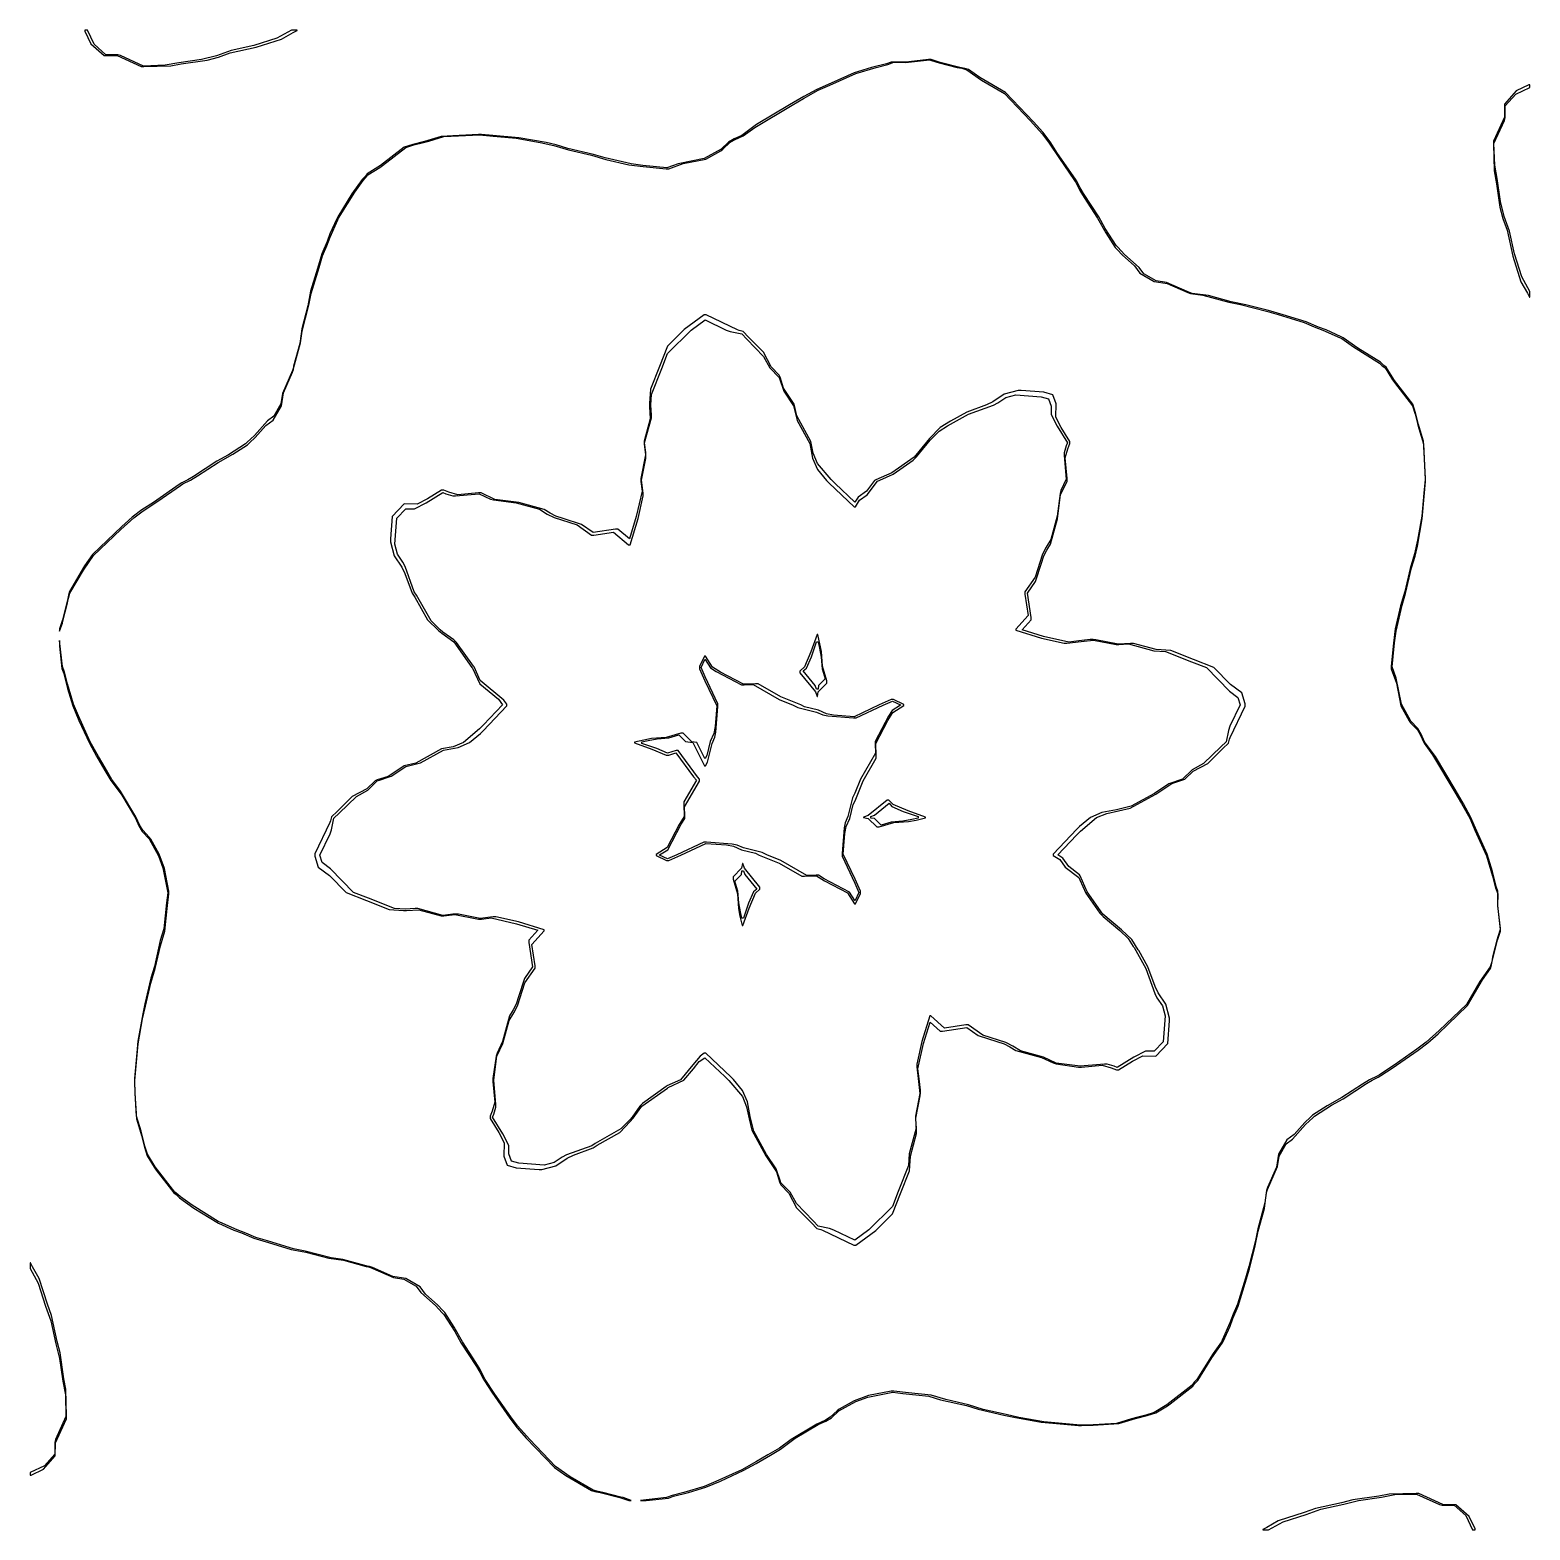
# Model space of a CAD drawing. Extents: x 65 to 85, y 65 to 85.
import ezdxf

# ---------------------------------------------------------------- set-up
doc = ezdxf.new("R2010")
doc.units = 0

msp = doc.modelspace()

# ---------------------------------------------------------------- linework, layer by layer
for points in [[(65.812, 84.816), (65.988, 84.661), (66.162, 84.661), (66.485, 84.512), (66.52, 84.512), (66.878, 84.523), (67.017, 84.547), (67.361, 84.599), (67.514, 84.637), (67.669, 84.694), (68.015, 84.769), (68.356, 84.879), (68.51, 84.964), (68.563, 84.993), (68.563, 84.999), (68.487, 84.999), (68.293, 84.891), (67.985, 84.792), (67.681, 84.726), (67.486, 84.656), (67.289, 84.605), (66.983, 84.56), (66.801, 84.528), (66.513, 84.519), (66.208, 84.66), (66.172, 84.669), (66.012, 84.67), (65.856, 84.808), (65.766, 84.999), (65.733, 84.999), (65.733, 84.985), (65.812, 84.816)], [(65.394, 76.984), (65.432, 77.093), (65.439, 77.12), (65.499, 77.363), (65.512, 77.425), (65.533, 77.489), (65.712, 77.796), (65.846, 77.994), (66.21, 78.34), (66.385, 78.496), (66.508, 78.588), (66.703, 78.716), (67.009, 78.928), (67.039, 78.947), (67.142, 78.998), (67.233, 79.055), (67.509, 79.233), (67.704, 79.343), (67.902, 79.468), (67.926, 79.495), (68.005, 79.567), (68.146, 79.724), (68.245, 79.799), (68.354, 79.987), (68.382, 80.162), (68.5, 80.435), (68.512, 80.471), (68.514, 80.484), (68.608, 80.829), (68.63, 80.984), (68.718, 81.33), (68.749, 81.485), (68.856, 81.831), (68.901, 81.987), (68.957, 82.121), (69.001, 82.235), (69.104, 82.467), (69.115, 82.49), (69.331, 82.837), (69.443, 82.993), (69.476, 83.029), (69.506, 83.069), (69.663, 83.164), (69.702, 83.193), (70.01, 83.432), (70.12, 83.468), (70.245, 83.5), (70.316, 83.517), (70.516, 83.577), (70.714, 83.586), (70.995, 83.602), (71.177, 83.584), (71.483, 83.557), (71.802, 83.501), (71.985, 83.461), (72.18, 83.402), (72.485, 83.331), (72.68, 83.271), (72.984, 83.202), (73.177, 83.178), (73.481, 83.147), (73.516, 83.147), (73.709, 83.217), (74.013, 83.276), (74.211, 83.388), (74.236, 83.409), (74.329, 83.497), (74.395, 83.536), (74.509, 83.587), (74.663, 83.701), (75.162, 83.998), (75.314, 84.085), (75.511, 84.195), (75.666, 84.262), (76.013, 84.421), (76.282, 84.499), (76.436, 84.538), (76.516, 84.568), (76.674, 84.567), (76.992, 84.603), (77.093, 84.568), (77.12, 84.561), (77.363, 84.5), (77.425, 84.488), (77.489, 84.466), (77.686, 84.332), (77.993, 84.154), (78.34, 83.79), (78.496, 83.615), (78.587, 83.492), (78.716, 83.297), (78.928, 82.991), (78.947, 82.96), (78.998, 82.858), (79.055, 82.767), (79.233, 82.491), (79.343, 82.296), (79.468, 82.098), (79.495, 82.073), (79.567, 81.995), (79.724, 81.853), (79.799, 81.755), (79.987, 81.646), (80.162, 81.618), (80.435, 81.499), (80.471, 81.488), (80.639, 81.464), (80.985, 81.37), (81.14, 81.339), (81.485, 81.251), (81.641, 81.206), (81.987, 81.099), (82.121, 81.043), (82.235, 80.999), (82.467, 80.896), (82.491, 80.884), (82.647, 80.773), (82.993, 80.557), (83.029, 80.523), (83.069, 80.494), (83.164, 80.337), (83.193, 80.298), (83.432, 79.99), (83.468, 79.879), (83.5, 79.755), (83.517, 79.684), (83.577, 79.483), (83.586, 79.286), (83.602, 79.005), (83.584, 78.823), (83.557, 78.517), (83.501, 78.198), (83.461, 78.015), (83.402, 77.82), (83.331, 77.515), (83.271, 77.32), (83.202, 77.016), (83.178, 76.823), (83.147, 76.519), (83.147, 76.484), (83.217, 76.291), (83.276, 75.987), (83.388, 75.789), (83.408, 75.764), (83.497, 75.67), (83.536, 75.605), (83.587, 75.491), (83.701, 75.337), (83.998, 74.838), (84.085, 74.686), (84.195, 74.489), (84.262, 74.333), (84.421, 73.987), (84.499, 73.718), (84.538, 73.564), (84.568, 73.484), (84.567, 73.326), (84.603, 73.008), (84.568, 72.907), (84.561, 72.88), (84.5, 72.637), (84.488, 72.575), (84.467, 72.511), (84.332, 72.314), (84.154, 72.007), (83.79, 71.659), (83.615, 71.504), (83.492, 71.413), (83.187, 71.2), (82.991, 71.071), (82.96, 71.053), (82.858, 71.002), (82.767, 70.945), (82.491, 70.766), (82.296, 70.657), (82.098, 70.532), (82.073, 70.505), (81.995, 70.433), (81.854, 70.275), (81.755, 70.201), (81.646, 70.013), (81.618, 69.838), (81.5, 69.565), (81.488, 69.529), (81.464, 69.361), (81.37, 69.015), (81.339, 68.86), (81.251, 68.515), (81.206, 68.359), (81.099, 68.013), (81.043, 67.879), (80.999, 67.765), (80.896, 67.533), (80.884, 67.509), (80.773, 67.353), (80.557, 67.007), (80.523, 66.971), (80.495, 66.932), (80.159, 66.671), (79.989, 66.568), (79.879, 66.532), (79.755, 66.499), (79.684, 66.483), (79.484, 66.422), (79.176, 66.404), (79.007, 66.397), (78.713, 66.423), (78.517, 66.443), (78.186, 66.501), (78.015, 66.539), (77.71, 66.609), (77.515, 66.668), (77.21, 66.739), (77.016, 66.798), (76.713, 66.829), (76.519, 66.853), (76.482, 66.853), (76.181, 66.794), (75.989, 66.725), (75.789, 66.612), (75.764, 66.591), (75.67, 66.503), (75.605, 66.464), (75.49, 66.413), (75.147, 66.209), (74.992, 66.094), (74.838, 66.002), (74.686, 65.914), (74.49, 65.805), (74.144, 65.646), (73.987, 65.579), (73.718, 65.501), (73.564, 65.462), (73.485, 65.432), (73.14, 65.393), (73.214, 65.393), (73.515, 65.427), (73.582, 65.452), (73.778, 65.502), (74.013, 65.57), (74.206, 65.653), (74.51, 65.793), (74.682, 65.888), (74.873, 65.998), (75.008, 66.079), (75.203, 66.224), (75.51, 66.407), (75.612, 66.451), (75.688, 66.497), (75.784, 66.588), (76.011, 66.715), (76.169, 66.773), (76.504, 66.838), (76.637, 66.822), (76.984, 66.786), (77.14, 66.738), (77.485, 66.659), (77.64, 66.612), (77.985, 66.532), (78.119, 66.503), (78.483, 66.438), (78.637, 66.423), (78.981, 66.393), (79.02, 66.393), (79.174, 66.399), (79.516, 66.419), (79.739, 66.487), (79.894, 66.526), (80.011, 66.564), (80.164, 66.657), (80.203, 66.682), (80.505, 66.917), (80.528, 66.949), (80.57, 66.993), (80.759, 67.297), (80.897, 67.491), (80.91, 67.516), (81.001, 67.72), (81.038, 67.82), (81.109, 67.987), (81.203, 68.291), (81.259, 68.485), (81.337, 68.79), (81.375, 68.985), (81.458, 69.289), (81.488, 69.502), (81.5, 69.539), (81.632, 69.845), (81.655, 69.987), (81.749, 70.149), (81.831, 70.211), (82.005, 70.405), (82.103, 70.495), (82.125, 70.519), (82.354, 70.664), (82.509, 70.751), (82.82, 70.952), (82.895, 70.998), (82.976, 71.039), (83.009, 71.059), (83.163, 71.16), (83.508, 71.4), (83.637, 71.496), (83.775, 71.618), (84.167, 71.993), (84.366, 72.336), (84.471, 72.489), (84.485, 72.534), (84.499, 72.602), (84.564, 72.863), (84.606, 72.983), (84.606, 73.019), (84.571, 73.322), (84.572, 73.516), (84.547, 73.582), (84.498, 73.778), (84.43, 74.013), (84.29, 74.316), (84.207, 74.511), (84.111, 74.682), (84.002, 74.873), (83.739, 75.313), (83.594, 75.509), (83.549, 75.612), (83.503, 75.688), (83.412, 75.784), (83.284, 76.013), (83.216, 76.359), (83.162, 76.508), (83.194, 76.827), (83.214, 76.984), (83.293, 77.33), (83.341, 77.485), (83.421, 77.83), (83.467, 77.985), (83.497, 78.119), (83.561, 78.483), (83.591, 78.827), (83.607, 78.981), (83.606, 79.019), (83.586, 79.364), (83.58, 79.516), (83.513, 79.739), (83.474, 79.894), (83.436, 80.01), (83.192, 80.325), (83.082, 80.505), (83.051, 80.528), (83.007, 80.569), (82.703, 80.759), (82.509, 80.897), (82.483, 80.91), (82.28, 81), (82.18, 81.038), (82.013, 81.109), (81.709, 81.203), (81.514, 81.259), (81.21, 81.337), (81.015, 81.375), (80.711, 81.458), (80.497, 81.488), (80.461, 81.5), (80.155, 81.632), (80.013, 81.655), (79.851, 81.749), (79.789, 81.831), (79.594, 82.005), (79.505, 82.103), (79.481, 82.125), (79.336, 82.354), (79.249, 82.509), (79.048, 82.82), (79.002, 82.895), (78.96, 82.976), (78.941, 83.009), (78.701, 83.353), (78.6, 83.508), (78.504, 83.637), (78.381, 83.775), (78.007, 84.167), (77.664, 84.366), (77.511, 84.471), (77.466, 84.485), (77.398, 84.499), (77.137, 84.564), (77.016, 84.606), (76.981, 84.606), (76.678, 84.571), (76.484, 84.572), (76.418, 84.547), (76.222, 84.498), (75.987, 84.43), (75.684, 84.29), (75.489, 84.207), (75.317, 84.111), (75.127, 84.002), (74.687, 83.739), (74.491, 83.594), (74.388, 83.549), (74.312, 83.503), (74.215, 83.412), (73.987, 83.284), (73.641, 83.216), (73.491, 83.162), (73.173, 83.194), (73.016, 83.214), (72.67, 83.293), (72.515, 83.341), (72.17, 83.421), (72.015, 83.467), (71.881, 83.497), (71.517, 83.561), (71.173, 83.591), (71.019, 83.607), (70.981, 83.606), (70.636, 83.586), (70.483, 83.58), (70.261, 83.513), (70.106, 83.474), (69.99, 83.436), (69.675, 83.192), (69.494, 83.082), (69.472, 83.051), (69.43, 83.007), (69.292, 82.813), (69.103, 82.51), (69.09, 82.483), (68.999, 82.28), (68.961, 82.18), (68.891, 82.013), (68.835, 81.819), (68.741, 81.515), (68.703, 81.32), (68.625, 81.016), (68.597, 80.821), (68.514, 80.516), (68.512, 80.498), (68.499, 80.461), (68.367, 80.155), (68.345, 80.013), (68.251, 79.851), (68.169, 79.789), (67.995, 79.595), (67.897, 79.505), (67.875, 79.481), (67.646, 79.336), (67.491, 79.249), (67.18, 79.048), (67.105, 79.002), (67.023, 78.96), (66.991, 78.941), (66.647, 78.701), (66.492, 78.6), (66.363, 78.504), (66.225, 78.381), (65.832, 78.006), (65.728, 77.854), (65.529, 77.511), (65.515, 77.466), (65.5, 77.398), (65.436, 77.137), (65.394, 77.016), (65.394, 76.984)], [(84.599, 82.639), (84.637, 82.486), (84.693, 82.331), (84.769, 81.985), (84.879, 81.643), (84.964, 81.49), (84.993, 81.437), (84.999, 81.437), (84.999, 81.513), (84.891, 81.706), (84.792, 82.015), (84.726, 82.319), (84.656, 82.514), (84.605, 82.711), (84.56, 83.017), (84.528, 83.199), (84.519, 83.487), (84.66, 83.792), (84.669, 83.828), (84.67, 83.988), (84.808, 84.144), (84.999, 84.234), (84.999, 84.267), (84.985, 84.266), (84.816, 84.188), (84.661, 84.012), (84.661, 83.838), (84.512, 83.515), (84.512, 83.48), (84.523, 83.122), (84.552, 82.947), (84.599, 82.639)], [(69.217, 73.498), (69.488, 73.395), (69.79, 73.273), (69.981, 73.261), (70.019, 73.261), (70.184, 73.27), (70.483, 73.19), (70.519, 73.191), (70.663, 73.207), (70.982, 73.145), (71.019, 73.145), (71.15, 73.162), (71.485, 73.084), (71.772, 72.999), (71.65, 72.865), (71.65, 72.835), (71.701, 72.51), (71.592, 72.355), (71.514, 72.11), (71.484, 72.012), (71.443, 71.935), (71.393, 71.856), (71.301, 71.513), (71.227, 71.357), (71.214, 71.32), (71.173, 71.019), (71.173, 70.981), (71.198, 70.704), (71.161, 70.586), (71.136, 70.516), (71.136, 70.486), (71.253, 70.3), (71.323, 70.163), (71.32, 69.983), (71.363, 69.864), (71.484, 69.829), (71.787, 69.807), (71.824, 69.807), (72.011, 69.854), (72.161, 69.957), (72.246, 69.999), (72.51, 70.094), (72.563, 70.131), (72.863, 70.302), (73.004, 70.447), (73.043, 70.493), (73.16, 70.652), (73.498, 70.892), (73.508, 70.902), (73.719, 70.997), (73.846, 71.148), (73.924, 71.246), (73.999, 71.298), (74.264, 71.047), (74.317, 70.994), (74.498, 70.779), (74.555, 70.641), (74.587, 70.484), (74.624, 70.333), (74.811, 69.991), (74.952, 69.775), (74.999, 69.63), (75.012, 69.601), (75.118, 69.493), (75.222, 69.297), (75.418, 69.098), (75.491, 69.019), (75.543, 69.008), (75.568, 68.999), (75.985, 68.799), (76.013, 68.799), (76.276, 68.996), (76.502, 69.217), (76.605, 69.488), (76.727, 69.79), (76.739, 69.983), (76.82, 70.288), (76.82, 70.324), (76.811, 70.49), (76.869, 70.788), (76.872, 70.826), (76.872, 70.864), (76.855, 71.017), (76.838, 71.15), (76.915, 71.485), (77.001, 71.772), (77.135, 71.65), (77.165, 71.65), (77.49, 71.701), (77.644, 71.592), (77.89, 71.514), (77.988, 71.484), (78.065, 71.443), (78.144, 71.393), (78.487, 71.301), (78.643, 71.227), (78.68, 71.214), (78.981, 71.173), (79.019, 71.173), (79.296, 71.198), (79.414, 71.161), (79.484, 71.136), (79.514, 71.136), (79.7, 71.253), (79.837, 71.323), (80.011, 71.32), (80.171, 71.489), (80.193, 71.787), (80.192, 71.824), (80.145, 72.011), (80.042, 72.161), (80.001, 72.246), (79.905, 72.511), (79.784, 72.725), (79.774, 72.737), (79.689, 72.873), (79.553, 73.004), (79.304, 73.21), (79.096, 73.51), (79.001, 73.722), (78.993, 73.737), (78.85, 73.847), (78.771, 73.96), (78.703, 74.001), (78.952, 74.264), (79.006, 74.317), (79.221, 74.498), (79.359, 74.555), (79.515, 74.587), (79.667, 74.624), (80.009, 74.811), (80.225, 74.952), (80.37, 75), (80.399, 75.012), (80.507, 75.118), (80.702, 75.222), (80.902, 75.418), (80.981, 75.491), (80.992, 75.543), (81.001, 75.568), (81.201, 75.985), (81.201, 76.017), (81.155, 76.161), (81.006, 76.274), (80.782, 76.502), (80.512, 76.605), (80.21, 76.727), (80.017, 76.739), (79.712, 76.82), (79.675, 76.82), (79.509, 76.811), (79.212, 76.869), (79.174, 76.872), (79.136, 76.872), (78.982, 76.855), (78.85, 76.838), (78.515, 76.915), (78.228, 77.001), (78.35, 77.135), (78.35, 77.165), (78.299, 77.49), (78.408, 77.645), (78.486, 77.89), (78.516, 77.988), (78.557, 78.065), (78.607, 78.144), (78.698, 78.484), (78.741, 78.802), (78.827, 78.985), (78.827, 79.019), (78.801, 79.296), (78.838, 79.414), (78.864, 79.484), (78.864, 79.514), (78.747, 79.7), (78.676, 79.836), (78.68, 80.017), (78.637, 80.136), (78.516, 80.171), (78.213, 80.193), (78.176, 80.192), (77.989, 80.145), (77.838, 80.042), (77.754, 80.001), (77.489, 79.905), (77.274, 79.783), (77.137, 79.698), (76.995, 79.553), (76.79, 79.304), (76.49, 79.096), (76.277, 79.001), (76.262, 78.993), (76.152, 78.85), (76.04, 78.772), (75.999, 78.703), (75.735, 78.952), (75.683, 79.006), (75.502, 79.221), (75.444, 79.359), (75.413, 79.513), (75.225, 79.857), (75.187, 80.011), (75.048, 80.225), (75, 80.37), (74.988, 80.399), (74.881, 80.507), (74.778, 80.702), (74.582, 80.902), (74.509, 80.981), (74.457, 80.992), (74.432, 81), (74.015, 81.201), (73.987, 81.201), (73.724, 81.004), (73.498, 80.783), (73.395, 80.512), (73.273, 80.21), (73.261, 80.019), (73.261, 79.98), (73.27, 79.816), (73.19, 79.517), (73.191, 79.481), (73.207, 79.337), (73.145, 79.018), (73.145, 78.981), (73.162, 78.85), (73.084, 78.515), (72.995, 78.214), (72.837, 78.345), (72.806, 78.345), (72.508, 78.3), (72.355, 78.408), (72.11, 78.486), (72.012, 78.516), (71.935, 78.556), (71.856, 78.607), (71.516, 78.698), (71.198, 78.741), (71.015, 78.827), (70.981, 78.827), (70.704, 78.801), (70.586, 78.838), (70.516, 78.864), (70.486, 78.864), (70.3, 78.747), (70.163, 78.676), (69.989, 78.68), (69.829, 78.511), (69.807, 78.213), (69.807, 78.176), (69.854, 77.989), (69.957, 77.838), (69.999, 77.754), (70.094, 77.49), (70.131, 77.437), (70.302, 77.137), (70.447, 76.995), (70.493, 76.957), (70.652, 76.84), (70.892, 76.502), (70.902, 76.492), (70.997, 76.281), (71.246, 76.076), (71.299, 76.001), (71.047, 75.735), (70.994, 75.683), (70.779, 75.502), (70.641, 75.444), (70.487, 75.414), (70.143, 75.225), (69.988, 75.187), (69.775, 75.048), (69.63, 75), (69.601, 74.988), (69.493, 74.881), (69.298, 74.778), (69.098, 74.582), (69.019, 74.509), (69.008, 74.457), (68.999, 74.432), (68.799, 74.015), (68.799, 73.983), (68.844, 73.839), (68.994, 73.726), (69.217, 73.498)], [(69.001, 74.282), (69.02, 74.337), (69.051, 74.491), (69.122, 74.557), (69.352, 74.782), (69.507, 74.864), (69.631, 74.987), (69.662, 74.999), (69.791, 75.042), (69.814, 75.052), (70.011, 75.18), (70.207, 75.229), (70.513, 75.396), (70.709, 75.435), (70.861, 75.498), (71.006, 75.62), (71.041, 75.655), (71.357, 75.988), (71.356, 76.013), (71.32, 76.066), (71.003, 76.327), (70.922, 76.507), (70.912, 76.516), (70.689, 76.831), (70.65, 76.867), (70.506, 76.973), (70.469, 77.004), (70.348, 77.122), (70.152, 77.466), (70.121, 77.51), (70.001, 77.848), (69.973, 77.903), (69.899, 78.011), (69.865, 78.145), (69.89, 78.489), (70.01, 78.615), (70.127, 78.613), (70.282, 78.693), (70.503, 78.832), (70.544, 78.817), (70.638, 78.787), (70.674, 78.787), (70.99, 78.817), (71.142, 78.745), (71.179, 78.737), (71.484, 78.695), (71.794, 78.612), (71.897, 78.546), (71.988, 78.498), (72.294, 78.4), (72.487, 78.264), (72.518, 78.264), (72.779, 78.304), (72.979, 78.137), (73.003, 78.137), (73.107, 78.485), (73.177, 78.787), (73.177, 78.824), (73.154, 78.997), (73.211, 79.287), (73.21, 79.364), (73.195, 79.493), (73.285, 79.828), (73.285, 79.864), (73.277, 79.999), (73.286, 80.14), (73.426, 80.488), (73.502, 80.686), (73.817, 80.996), (74.002, 81.134), (74.282, 80.999), (74.337, 80.98), (74.491, 80.949), (74.557, 80.877), (74.782, 80.647), (74.864, 80.493), (74.987, 80.368), (74.999, 80.338), (75.042, 80.209), (75.052, 80.186), (75.18, 79.988), (75.229, 79.793), (75.396, 79.487), (75.435, 79.291), (75.498, 79.139), (75.62, 78.994), (75.655, 78.958), (75.988, 78.643), (76.008, 78.643), (76.06, 78.73), (76.161, 78.8), (76.301, 78.983), (76.331, 78.999), (76.51, 79.079), (76.775, 79.263), (76.82, 79.308), (77.004, 79.531), (77.122, 79.651), (77.235, 79.721), (77.511, 79.879), (77.848, 79.999), (77.903, 80.027), (78.011, 80.101), (78.145, 80.134), (78.484, 80.11), (78.581, 80.082), (78.615, 79.986), (78.613, 79.872), (78.693, 79.718), (78.832, 79.497), (78.817, 79.455), (78.787, 79.362), (78.787, 79.326), (78.817, 79.01), (78.745, 78.858), (78.737, 78.821), (78.695, 78.516), (78.612, 78.206), (78.547, 78.103), (78.498, 78.012), (78.401, 77.705), (78.262, 77.51), (78.262, 77.478), (78.307, 77.194), (78.142, 77.012), (78.142, 76.996), (78.485, 76.893), (78.787, 76.823), (78.824, 76.823), (79.017, 76.848), (79.178, 76.866), (79.482, 76.807), (79.519, 76.807), (79.644, 76.814), (79.983, 76.723), (80.14, 76.714), (80.488, 76.574), (80.686, 76.498), (80.994, 76.185), (81.105, 76.1), (81.136, 76.003), (80.999, 75.718), (80.98, 75.662), (80.949, 75.509), (80.877, 75.443), (80.647, 75.218), (80.493, 75.135), (80.368, 75.013), (80.338, 75), (80.209, 74.958), (80.186, 74.948), (79.991, 74.821), (79.683, 74.652), (79.484, 74.604), (79.291, 74.565), (79.139, 74.502), (78.994, 74.38), (78.958, 74.344), (78.643, 74.012), (78.643, 73.992), (78.73, 73.94), (78.8, 73.838), (78.983, 73.698), (78.999, 73.669), (79.079, 73.49), (79.263, 73.225), (79.308, 73.18), (79.531, 72.995), (79.64, 72.889), (79.708, 72.782), (79.721, 72.766), (79.879, 72.489), (79.999, 72.152), (80.026, 72.097), (80.101, 71.989), (80.134, 71.855), (80.11, 71.511), (79.99, 71.384), (79.872, 71.386), (79.718, 71.306), (79.497, 71.167), (79.455, 71.183), (79.362, 71.212), (79.326, 71.212), (79.003, 71.183), (78.68, 71.226), (78.513, 71.305), (78.206, 71.387), (78.103, 71.453), (78.012, 71.502), (77.705, 71.599), (77.51, 71.738), (77.478, 71.737), (77.194, 71.693), (77.012, 71.858), (76.996, 71.858), (76.893, 71.515), (76.823, 71.213), (76.823, 71.176), (76.848, 70.982), (76.866, 70.822), (76.807, 70.518), (76.807, 70.48), (76.814, 70.356), (76.723, 70.017), (76.714, 69.86), (76.574, 69.512), (76.498, 69.314), (76.183, 69.004), (75.998, 68.866), (75.718, 69), (75.662, 69.02), (75.509, 69.051), (75.443, 69.122), (75.218, 69.352), (75.135, 69.507), (75.013, 69.631), (75, 69.662), (74.958, 69.791), (74.948, 69.814), (74.821, 70.009), (74.652, 70.317), (74.604, 70.515), (74.565, 70.709), (74.502, 70.861), (74.38, 71.006), (74.344, 71.041), (74.012, 71.357), (73.987, 71.357), (73.934, 71.32), (73.84, 71.202), (73.673, 71.003), (73.492, 70.922), (73.483, 70.912), (73.169, 70.689), (73.132, 70.65), (73.027, 70.506), (72.996, 70.469), (72.877, 70.348), (72.534, 70.152), (72.49, 70.121), (72.152, 70.001), (72.097, 69.973), (71.989, 69.899), (71.855, 69.865), (71.516, 69.89), (71.419, 69.918), (71.384, 70.014), (71.386, 70.127), (71.306, 70.282), (71.168, 70.503), (71.183, 70.544), (71.212, 70.638), (71.212, 70.674), (71.183, 70.997), (71.226, 71.32), (71.305, 71.487), (71.387, 71.794), (71.453, 71.897), (71.502, 71.988), (71.599, 72.294), (71.738, 72.49), (71.737, 72.522), (71.693, 72.806), (71.858, 72.988), (71.858, 73.004), (71.515, 73.107), (71.213, 73.177), (71.176, 73.177), (71.003, 73.154), (70.713, 73.211), (70.636, 73.21), (70.507, 73.195), (70.172, 73.285), (70.135, 73.285), (70.001, 73.277), (69.86, 73.286), (69.512, 73.426), (69.314, 73.502), (69.006, 73.815), (68.895, 73.9), (68.864, 73.997), (69.001, 74.282)], [(73.016, 65.394), (72.907, 65.432), (72.88, 65.439), (72.637, 65.499), (72.575, 65.512), (72.511, 65.533), (72.204, 65.711), (72.006, 65.846), (71.659, 66.21), (71.504, 66.385), (71.412, 66.508), (71.2, 66.813), (71.071, 67.009), (71.053, 67.039), (71.002, 67.142), (70.945, 67.233), (70.766, 67.509), (70.657, 67.704), (70.532, 67.901), (70.505, 67.926), (70.433, 68.005), (70.275, 68.146), (70.201, 68.245), (70.013, 68.354), (69.838, 68.382), (69.565, 68.5), (69.529, 68.512), (69.516, 68.514), (69.171, 68.608), (69.016, 68.63), (68.67, 68.718), (68.515, 68.749), (68.169, 68.856), (68.013, 68.901), (67.879, 68.957), (67.765, 69.001), (67.533, 69.104), (67.509, 69.115), (67.163, 69.331), (67.007, 69.443), (66.971, 69.476), (66.932, 69.505), (66.671, 69.841), (66.568, 70.011), (66.532, 70.12), (66.499, 70.245), (66.483, 70.316), (66.422, 70.516), (66.404, 70.824), (66.397, 70.993), (66.423, 71.287), (66.443, 71.483), (66.501, 71.814), (66.539, 71.985), (66.61, 72.29), (66.668, 72.485), (66.739, 72.79), (66.798, 72.984), (66.829, 73.287), (66.853, 73.481), (66.853, 73.518), (66.794, 73.819), (66.725, 74.011), (66.612, 74.211), (66.591, 74.236), (66.503, 74.329), (66.464, 74.395), (66.413, 74.51), (66.209, 74.853), (66.094, 75.008), (66.002, 75.162), (65.914, 75.314), (65.805, 75.51), (65.646, 75.856), (65.579, 76.013), (65.501, 76.282), (65.462, 76.436), (65.432, 76.515), (65.393, 76.859), (65.393, 76.786), (65.427, 76.485), (65.452, 76.418), (65.502, 76.222), (65.57, 75.987), (65.653, 75.793), (65.792, 75.489), (65.888, 75.317), (65.998, 75.127), (66.079, 74.992), (66.224, 74.797), (66.406, 74.49), (66.451, 74.388), (66.497, 74.312), (66.588, 74.215), (66.715, 73.989), (66.772, 73.831), (66.838, 73.496), (66.822, 73.363), (66.786, 73.016), (66.738, 72.859), (66.659, 72.515), (66.612, 72.359), (66.532, 72.015), (66.503, 71.881), (66.438, 71.517), (66.423, 71.363), (66.393, 71.019), (66.393, 70.98), (66.399, 70.826), (66.419, 70.484), (66.487, 70.261), (66.526, 70.106), (66.564, 69.989), (66.657, 69.836), (66.682, 69.797), (66.917, 69.495), (66.949, 69.472), (66.993, 69.43), (67.187, 69.292), (67.49, 69.103), (67.516, 69.09), (67.72, 68.999), (67.82, 68.961), (67.987, 68.891), (68.181, 68.835), (68.485, 68.741), (68.68, 68.703), (68.984, 68.625), (69.179, 68.597), (69.484, 68.514), (69.502, 68.512), (69.539, 68.499), (69.845, 68.367), (69.987, 68.345), (70.149, 68.251), (70.211, 68.169), (70.405, 67.995), (70.495, 67.897), (70.519, 67.875), (70.664, 67.646), (70.751, 67.491), (70.952, 67.18), (70.998, 67.105), (71.039, 67.023), (71.059, 66.991), (71.16, 66.837), (71.4, 66.492), (71.496, 66.363), (71.618, 66.225), (71.994, 65.832), (72.146, 65.728), (72.489, 65.529), (72.533, 65.515), (72.602, 65.5), (72.863, 65.436), (72.983, 65.394), (73.016, 65.394)], [(75.326, 76.507), (75.266, 76.453), (75.266, 76.43), (75.475, 76.175), (75.495, 76.115), (75.502, 76.115), (75.511, 76.174), (75.624, 76.293), (75.624, 76.322), (75.566, 76.516), (75.552, 76.712), (75.533, 76.817), (75.503, 76.941), (75.495, 76.941), (75.413, 76.707), (75.326, 76.507)], [(75.419, 76.643), (75.488, 76.844), (75.507, 76.843), (75.527, 76.759), (75.549, 76.637), (75.56, 76.484), (75.601, 76.35), (75.515, 76.259), (75.508, 76.213), (75.485, 76.211), (75.469, 76.259), (75.31, 76.454), (75.353, 76.493), (75.419, 76.643)], [(73.517, 75.33), (73.613, 75.362), (73.846, 75.042), (73.885, 74.998), (73.717, 74.709), (73.717, 74.675), (73.723, 74.512), (73.657, 74.406), (73.496, 74.1), (73.349, 74.008), (73.349, 73.993), (73.485, 73.928), (73.516, 73.928), (73.678, 73.999), (74.011, 74.155), (74.288, 74.134), (74.379, 74.118), (74.487, 74.071), (74.672, 74.024), (74.721, 73.999), (74.989, 73.892), (75.291, 73.717), (75.325, 73.717), (75.488, 73.723), (75.593, 73.657), (75.9, 73.496), (75.992, 73.349), (76.007, 73.349), (76.072, 73.485), (76.072, 73.516), (76.001, 73.678), (75.844, 74.011), (75.866, 74.288), (75.882, 74.379), (75.929, 74.487), (75.976, 74.672), (76.001, 74.721), (76.107, 74.989), (76.283, 75.291), (76.283, 75.325), (76.276, 75.488), (76.437, 75.792), (76.505, 75.9), (76.651, 75.992), (76.651, 76.007), (76.515, 76.072), (76.484, 76.072), (76.322, 76.001), (75.99, 75.844), (75.712, 75.866), (75.62, 75.882), (75.513, 75.929), (75.328, 75.976), (75.279, 76.001), (75.011, 76.107), (74.709, 76.283), (74.675, 76.283), (74.512, 76.276), (74.208, 76.437), (74.1, 76.505), (74.008, 76.651), (73.993, 76.651), (73.928, 76.515), (73.928, 76.484), (73.999, 76.322), (74.156, 75.99), (74.134, 75.712), (74.118, 75.62), (74.071, 75.513), (74.024, 75.328), (74.003, 75.286), (73.998, 75.286), (73.892, 75.501), (73.826, 75.511), (73.707, 75.624), (73.678, 75.624), (73.484, 75.566), (73.288, 75.552), (73.183, 75.533), (73.059, 75.503), (73.059, 75.495), (73.293, 75.413), (73.484, 75.33), (73.517, 75.33)], [(73.241, 75.527), (73.362, 75.549), (73.516, 75.56), (73.65, 75.6), (73.741, 75.515), (73.84, 75.499), (73.993, 75.187), (74.007, 75.187), (74.033, 75.238), (74.096, 75.487), (74.133, 75.571), (74.145, 75.638), (74.171, 75.981), (74.171, 76.015), (74.001, 76.377), (73.948, 76.499), (74, 76.608), (74.001, 76.608), (74.072, 76.495), (74.149, 76.447), (74.485, 76.27), (74.52, 76.27), (74.643, 76.274), (74.989, 76.073), (75.174, 75.999), (75.238, 75.967), (75.487, 75.903), (75.571, 75.867), (75.638, 75.855), (75.981, 75.829), (76.015, 75.829), (76.377, 75.999), (76.499, 76.052), (76.608, 76), (76.608, 75.999), (76.495, 75.928), (76.447, 75.851), (76.27, 75.515), (76.27, 75.48), (76.274, 75.357), (76.073, 75.011), (75.999, 74.825), (75.967, 74.762), (75.903, 74.513), (75.867, 74.429), (75.855, 74.362), (75.829, 74.019), (75.829, 73.985), (75.999, 73.623), (76.052, 73.5), (76, 73.392), (75.999, 73.392), (75.928, 73.504), (75.591, 73.682), (75.514, 73.73), (75.48, 73.73), (75.357, 73.726), (75.011, 73.927), (74.825, 74.001), (74.762, 74.033), (74.513, 74.096), (74.429, 74.133), (74.362, 74.145), (74.019, 74.171), (73.985, 74.171), (73.623, 74.001), (73.5, 73.948), (73.392, 74), (73.392, 74.001), (73.504, 74.071), (73.682, 74.409), (73.73, 74.486), (73.73, 74.52), (73.726, 74.643), (73.925, 74.986), (73.925, 75.012), (73.899, 75.041), (73.642, 75.394), (73.616, 75.394), (73.502, 75.356), (73.357, 75.418), (73.156, 75.488), (73.157, 75.507), (73.241, 75.527)], [(76.293, 74.376), (76.322, 74.376), (76.516, 74.434), (76.712, 74.448), (76.817, 74.466), (76.941, 74.496), (76.941, 74.505), (76.707, 74.587), (76.507, 74.673), (76.453, 74.733), (76.43, 74.733), (76.175, 74.525), (76.115, 74.505), (76.115, 74.498), (76.174, 74.488), (76.293, 74.376)], [(76.259, 74.485), (76.213, 74.493), (76.211, 74.515), (76.259, 74.531), (76.454, 74.689), (76.493, 74.646), (76.643, 74.581), (76.844, 74.512), (76.843, 74.493), (76.759, 74.472), (76.638, 74.451), (76.484, 74.439), (76.35, 74.399), (76.259, 74.485)], [(74.448, 73.287), (74.466, 73.183), (74.496, 73.059), (74.505, 73.059), (74.587, 73.293), (74.673, 73.493), (74.733, 73.546), (74.733, 73.57), (74.525, 73.825), (74.505, 73.885), (74.498, 73.885), (74.488, 73.826), (74.376, 73.707), (74.375, 73.678), (74.434, 73.484), (74.448, 73.287)], [(74.485, 73.741), (74.493, 73.787), (74.515, 73.789), (74.531, 73.741), (74.69, 73.546), (74.646, 73.507), (74.581, 73.357), (74.512, 73.156), (74.493, 73.157), (74.472, 73.241), (74.451, 73.362), (74.439, 73.516), (74.399, 73.65), (74.485, 73.741)], [(65.015, 65.733), (65.183, 65.812), (65.338, 65.988), (65.339, 66.162), (65.487, 66.485), (65.487, 66.52), (65.477, 66.878), (65.452, 67.017), (65.401, 67.361), (65.362, 67.515), (65.287, 67.859), (65.232, 68.013), (65.121, 68.356), (65.036, 68.51), (65.007, 68.563), (65.001, 68.563), (65.001, 68.487), (65.109, 68.293), (65.207, 67.987), (65.278, 67.791), (65.344, 67.485), (65.394, 67.289), (65.44, 66.983), (65.472, 66.801), (65.48, 66.513), (65.34, 66.208), (65.33, 66.172), (65.33, 66.012), (65.192, 65.856), (65.001, 65.766), (65.001, 65.733), (65.015, 65.733)], [(81.437, 65.007), (81.437, 65.001), (81.513, 65.001), (81.707, 65.109), (82.013, 65.207), (82.209, 65.278), (82.515, 65.344), (82.711, 65.394), (83.017, 65.44), (83.199, 65.472), (83.487, 65.48), (83.792, 65.34), (83.828, 65.33), (83.988, 65.33), (84.144, 65.192), (84.234, 65.001), (84.267, 65.001), (84.266, 65.015), (84.188, 65.183), (84.012, 65.338), (83.838, 65.339), (83.515, 65.487), (83.48, 65.487), (83.122, 65.477), (82.983, 65.452), (82.639, 65.401), (82.485, 65.362), (82.141, 65.287), (81.987, 65.232), (81.643, 65.121), (81.49, 65.036), (81.437, 65.007)]]:
    msp.add_lwpolyline(points, close=True)

doc.saveas('drawing.dxf')
